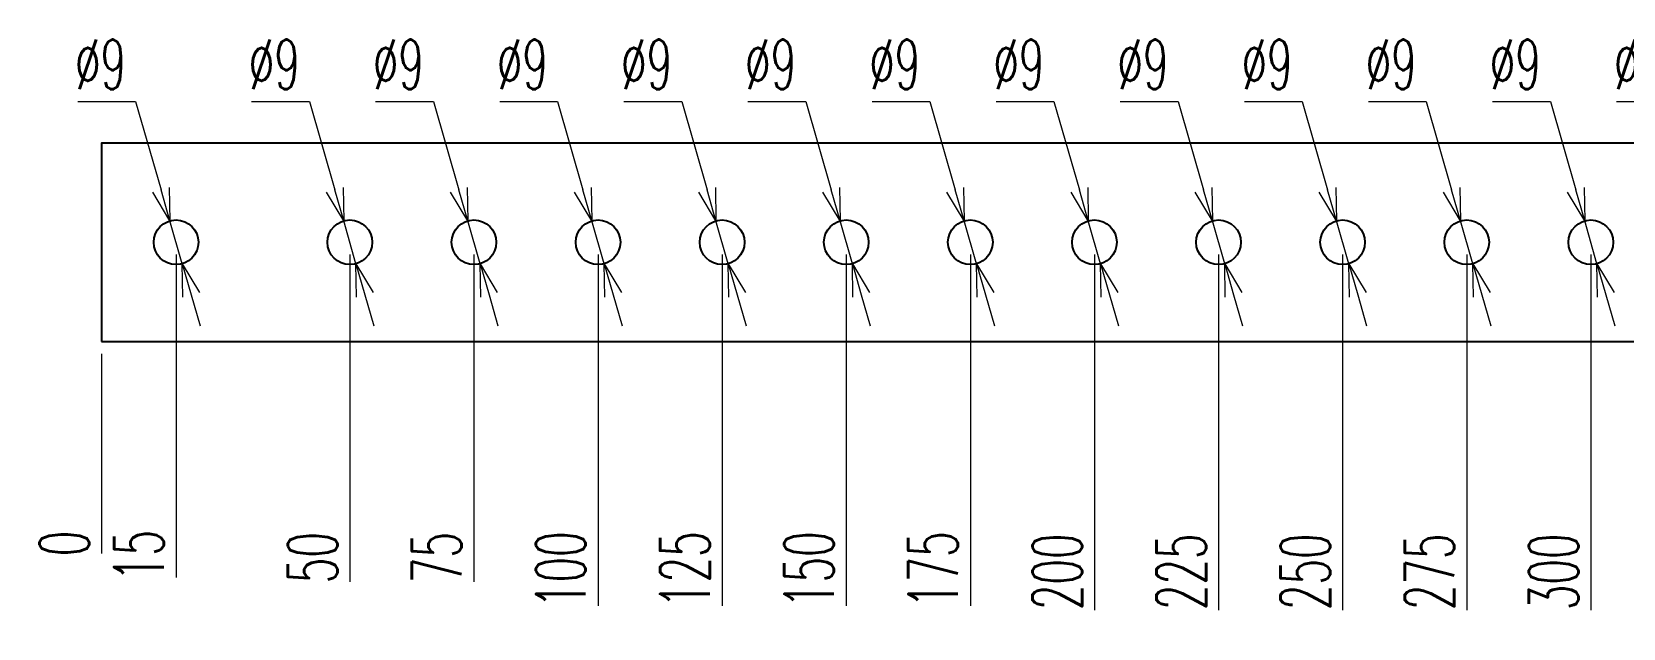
# Model space of a CAD drawing. Header units: millimetres. Extents: x 173893 to 258446, y -176540 to -123824.
# Drawn here: x 191510.1 to 191830.7, y -171186.9 to -171066.7 of the extents above; entities that cross this region are included whole.
import ezdxf

# ---------------------------------------------------------------- set-up
doc = ezdxf.new("R2010")
doc.units = ezdxf.units.MM
doc.header["$LTSCALE"] = 3
doc.layers.add('@.DM. NÉT CHÍNH', color=7, linetype='Continuous')
doc.styles.add('Ann_w01', font='romans.shx', dxfattribs={"width": 0.6, "bigfont": 'chineset.shx'})
doc.dimstyles.new('Dim 01_SC05', dxfattribs={"dimscale": 5, "dimtxt": 2, "dimasz": 1.3, "dimexe": 0.5, "dimexo": 0.5, "dimgap": 0.5, "dimtad": 1, "dimtoh": 1, "dimdec": 1, "dimzin": 12, "dimdsep": 46, "dimtxsty": 'Ann_w01', "dimblk": 'OPEN30', "dimcen": 1.5, "dimclrd": 6, "dimclre": 6, "dimclrt": 3, "dimadec": 1, "dimazin": 3, "dimtm": 1e-09, "dimtfac": 1, "dimtdec": 1, "dimtmove": 0, "dimatfit": 3, "dimldrblk": 'OPEN30', "dimfxl": 1, "dimtolj": 1, "dimlwd": 20, "dimlwe": 20, "dimarcsym": 0})

# ---------------------------------------------------------------- blocks, each defined once
blk = doc.blocks.new('*D977')
at = {"layer": '@.DM. NÉT CHÍNH', "color": 6, "linetype": 'Continuous', "lineweight": 20, "transparency": 16777216}
blk.add_line((191524.17, -171131.58), (191524.17, -171171.79), dxfattribs=at)
at = {"layer": 'Defpoints', "color": 0, "linetype": 'Continuous', "transparency": 16777216}
for p in [(191524.17, -171109.08), (191524.17, -171129.08), (191524.17, -171165.29)]:
    blk.add_point(p, dxfattribs=at)
at = {"layer": '@.DM. NÉT CHÍNH', "color": 3, "linetype": 'Continuous', "transparency": 16777216, "insert": (191516.67, -171169.79), "char_height": 10, "attachment_point": 5, "rotation": 90, "style": 'Ann_w01'}
blk.add_mtext('\\A1;0', dxfattribs=at)
blk = doc.blocks.new('_Open30')
at = {"color": 0, "linetype": 'ByBlock', "lineweight": -2}
for p, q in [((-1, 0.268), (0, 0)), ((0, 0), (-1, -0.268)), ((0, 0), (-1, 0))]:
    blk.add_line(p, q, dxfattribs=at)
blk = doc.blocks.new('*D978')
at = {"layer": '@.DM. NÉT CHÍNH', "color": 6, "linetype": 'Continuous', "lineweight": 20, "transparency": 16777216}
blk.add_line((191539.17, -171111.58), (191539.17, -171176.65), dxfattribs=at)
at = {"layer": 'Defpoints', "color": 0, "linetype": 'Continuous', "transparency": 16777216}
for p in [(191524.17, -171109.08), (191539.17, -171109.08), (191539.17, -171165.29)]:
    blk.add_point(p, dxfattribs=at)
at = {"layer": '@.DM. NÉT CHÍNH', "color": 3, "linetype": 'Continuous', "transparency": 16777216, "insert": (191531.67, -171172.22), "char_height": 10, "attachment_point": 5, "rotation": 90, "style": 'Ann_w01'}
blk.add_mtext('\\A1;15', dxfattribs=at)
blk = doc.blocks.new('*D979')
at = {"layer": '@.DM. NÉT CHÍNH', "color": 6, "linetype": 'Continuous', "lineweight": 20, "transparency": 16777216}
blk.add_line((191599.17, -171111.58), (191599.17, -171177.5), dxfattribs=at)
at = {"layer": 'Defpoints', "color": 0, "linetype": 'Continuous', "transparency": 16777216}
for p in [(191524.17, -171109.08), (191599.17, -171109.08), (191599.17, -171165.29)]:
    blk.add_point(p, dxfattribs=at)
at = {"layer": '@.DM. NÉT CHÍNH', "color": 3, "linetype": 'Continuous', "transparency": 16777216, "insert": (191591.67, -171172.65), "char_height": 10, "attachment_point": 5, "rotation": 90, "style": 'Ann_w01'}
blk.add_mtext('\\A1;75', dxfattribs=at)
blk = doc.blocks.new('*D980')
at = {"layer": '@.DM. NÉT CHÍNH', "color": 6, "linetype": 'Continuous', "lineweight": 20, "transparency": 16777216}
blk.add_line((191624.17, -171111.58), (191624.17, -171182.36), dxfattribs=at)
at = {"layer": 'Defpoints', "color": 0, "linetype": 'Continuous', "transparency": 16777216}
for p in [(191524.17, -171109.08), (191624.17, -171109.08), (191624.17, -171165.29)]:
    blk.add_point(p, dxfattribs=at)
at = {"layer": '@.DM. NÉT CHÍNH', "color": 3, "linetype": 'Continuous', "transparency": 16777216, "insert": (191616.67, -171175.07), "char_height": 10, "attachment_point": 5, "rotation": 90, "style": 'Ann_w01'}
blk.add_mtext('\\A1;100', dxfattribs=at)
blk = doc.blocks.new('*D981')
at = {"layer": '@.DM. NÉT CHÍNH', "color": 6, "linetype": 'Continuous', "lineweight": 20, "transparency": 16777216}
blk.add_line((191649.17, -171111.58), (191649.17, -171182.36), dxfattribs=at)
at = {"layer": 'Defpoints', "color": 0, "linetype": 'Continuous', "transparency": 16777216}
for p in [(191524.17, -171109.08), (191649.17, -171109.08), (191649.17, -171165.29)]:
    blk.add_point(p, dxfattribs=at)
at = {"layer": '@.DM. NÉT CHÍNH', "color": 3, "linetype": 'Continuous', "transparency": 16777216, "insert": (191641.67, -171175.07), "char_height": 10, "attachment_point": 5, "rotation": 90, "style": 'Ann_w01'}
blk.add_mtext('\\A1;125', dxfattribs=at)
blk = doc.blocks.new('*D982')
at = {"layer": '@.DM. NÉT CHÍNH', "color": 6, "linetype": 'Continuous', "lineweight": 20, "transparency": 16777216}
blk.add_line((191674.17, -171111.58), (191674.17, -171182.36), dxfattribs=at)
at = {"layer": 'Defpoints', "color": 0, "linetype": 'Continuous', "transparency": 16777216}
for p in [(191524.17, -171109.08), (191674.17, -171109.08), (191674.17, -171165.29)]:
    blk.add_point(p, dxfattribs=at)
at = {"layer": '@.DM. NÉT CHÍNH', "color": 3, "linetype": 'Continuous', "transparency": 16777216, "insert": (191666.67, -171175.07), "char_height": 10, "attachment_point": 5, "rotation": 90, "style": 'Ann_w01'}
blk.add_mtext('\\A1;150', dxfattribs=at)
blk = doc.blocks.new('*D983')
at = {"layer": '@.DM. NÉT CHÍNH', "color": 6, "linetype": 'Continuous', "lineweight": 20, "transparency": 16777216}
blk.add_line((191699.17, -171111.58), (191699.17, -171182.36), dxfattribs=at)
at = {"layer": 'Defpoints', "color": 0, "linetype": 'Continuous', "transparency": 16777216}
for p in [(191524.17, -171109.08), (191699.17, -171109.08), (191699.17, -171165.29)]:
    blk.add_point(p, dxfattribs=at)
at = {"layer": '@.DM. NÉT CHÍNH', "color": 3, "linetype": 'Continuous', "transparency": 16777216, "insert": (191691.67, -171175.07), "char_height": 10, "attachment_point": 5, "rotation": 90, "style": 'Ann_w01'}
blk.add_mtext('\\A1;175', dxfattribs=at)
blk = doc.blocks.new('*D984')
at = {"layer": '@.DM. NÉT CHÍNH', "color": 6, "linetype": 'Continuous', "lineweight": 20, "transparency": 16777216}
blk.add_line((191724.17, -171111.58), (191724.17, -171183.22), dxfattribs=at)
at = {"layer": 'Defpoints', "color": 0, "linetype": 'Continuous', "transparency": 16777216}
for p in [(191524.17, -171109.08), (191724.17, -171109.08), (191724.17, -171165.29)]:
    blk.add_point(p, dxfattribs=at)
at = {"layer": '@.DM. NÉT CHÍNH', "color": 3, "linetype": 'Continuous', "transparency": 16777216, "insert": (191716.67, -171175.5), "char_height": 10, "attachment_point": 5, "rotation": 90, "style": 'Ann_w01'}
blk.add_mtext('\\A1;200', dxfattribs=at)
blk = doc.blocks.new('*D985')
at = {"layer": '@.DM. NÉT CHÍNH', "color": 6, "linetype": 'Continuous', "lineweight": 20, "transparency": 16777216}
blk.add_line((191749.17, -171111.58), (191749.17, -171183.22), dxfattribs=at)
at = {"layer": 'Defpoints', "color": 0, "linetype": 'Continuous', "transparency": 16777216}
for p in [(191524.17, -171109.08), (191749.17, -171109.08), (191749.17, -171165.29)]:
    blk.add_point(p, dxfattribs=at)
at = {"layer": '@.DM. NÉT CHÍNH', "color": 3, "linetype": 'Continuous', "transparency": 16777216, "insert": (191741.67, -171175.5), "char_height": 10, "attachment_point": 5, "rotation": 90, "style": 'Ann_w01'}
blk.add_mtext('\\A1;225', dxfattribs=at)
blk = doc.blocks.new('*D986')
at = {"layer": '@.DM. NÉT CHÍNH', "color": 6, "linetype": 'Continuous', "lineweight": 20, "transparency": 16777216}
blk.add_line((191774.17, -171111.58), (191774.17, -171183.22), dxfattribs=at)
at = {"layer": 'Defpoints', "color": 0, "linetype": 'Continuous', "transparency": 16777216}
for p in [(191524.17, -171109.08), (191774.17, -171109.08), (191774.17, -171165.29)]:
    blk.add_point(p, dxfattribs=at)
at = {"layer": '@.DM. NÉT CHÍNH', "color": 3, "linetype": 'Continuous', "transparency": 16777216, "insert": (191766.67, -171175.5), "char_height": 10, "attachment_point": 5, "rotation": 90, "style": 'Ann_w01'}
blk.add_mtext('\\A1;250', dxfattribs=at)
blk = doc.blocks.new('*D987')
at = {"layer": '@.DM. NÉT CHÍNH', "color": 6, "linetype": 'Continuous', "lineweight": 20, "transparency": 16777216}
blk.add_line((191799.17, -171111.58), (191799.17, -171183.22), dxfattribs=at)
at = {"layer": 'Defpoints', "color": 0, "linetype": 'Continuous', "transparency": 16777216}
for p in [(191524.17, -171109.08), (191799.17, -171109.08), (191799.17, -171165.29)]:
    blk.add_point(p, dxfattribs=at)
at = {"layer": '@.DM. NÉT CHÍNH', "color": 3, "linetype": 'Continuous', "transparency": 16777216, "insert": (191791.67, -171175.5), "char_height": 10, "attachment_point": 5, "rotation": 90, "style": 'Ann_w01'}
blk.add_mtext('\\A1;275', dxfattribs=at)
blk = doc.blocks.new('*D988')
at = {"layer": '@.DM. NÉT CHÍNH', "color": 6, "linetype": 'Continuous', "lineweight": 20, "transparency": 16777216}
blk.add_line((191824.17, -171111.58), (191824.17, -171183.22), dxfattribs=at)
at = {"layer": 'Defpoints', "color": 0, "linetype": 'Continuous', "transparency": 16777216}
for p in [(191524.17, -171109.08), (191824.17, -171109.08), (191824.17, -171165.29)]:
    blk.add_point(p, dxfattribs=at)
at = {"layer": '@.DM. NÉT CHÍNH', "color": 3, "linetype": 'Continuous', "transparency": 16777216, "insert": (191816.67, -171175.5), "char_height": 10, "attachment_point": 5, "rotation": 90, "style": 'Ann_w01'}
blk.add_mtext('\\A1;300', dxfattribs=at)
blk = doc.blocks.new('*D989')
at = {"layer": '@.DM. NÉT CHÍNH', "color": 6, "linetype": 'Continuous', "lineweight": 20, "transparency": 16777216}
blk.add_line((191849.17, -171111.58), (191849.17, -171183.22), dxfattribs=at)
at = {"layer": 'Defpoints', "color": 0, "linetype": 'Continuous', "transparency": 16777216}
for p in [(191524.17, -171109.08), (191849.17, -171109.08), (191849.17, -171165.29)]:
    blk.add_point(p, dxfattribs=at)
at = {"layer": '@.DM. NÉT CHÍNH', "color": 3, "linetype": 'Continuous', "transparency": 16777216, "insert": (191841.67, -171175.5), "char_height": 10, "attachment_point": 5, "rotation": 90, "style": 'Ann_w01'}
blk.add_mtext('\\A1;325', dxfattribs=at)
blk = doc.blocks.new('*D990')
at = {"layer": '@.DM. NÉT CHÍNH', "color": 6, "linetype": 'Continuous', "lineweight": 20, "transparency": 16777216}
blk.add_line((191879.17, -171111.58), (191879.17, -171183.22), dxfattribs=at)
at = {"layer": 'Defpoints', "color": 0, "linetype": 'Continuous', "transparency": 16777216}
for p in [(191524.17, -171109.08), (191879.17, -171109.08), (191879.17, -171165.29)]:
    blk.add_point(p, dxfattribs=at)
at = {"layer": '@.DM. NÉT CHÍNH', "color": 3, "linetype": 'Continuous', "transparency": 16777216, "insert": (191871.67, -171175.5), "char_height": 10, "attachment_point": 5, "rotation": 90, "style": 'Ann_w01'}
blk.add_mtext('\\A1;355', dxfattribs=at)
blk = doc.blocks.new('*D991')
at = {"layer": '@.DM. NÉT CHÍNH', "color": 6, "linetype": 'Continuous', "lineweight": 20, "transparency": 16777216}
blk.add_line((191909.17, -171111.58), (191909.17, -171183.22), dxfattribs=at)
at = {"layer": 'Defpoints', "color": 0, "linetype": 'Continuous', "transparency": 16777216}
for p in [(191524.17, -171109.08), (191909.17, -171109.08), (191909.17, -171165.29)]:
    blk.add_point(p, dxfattribs=at)
at = {"layer": '@.DM. NÉT CHÍNH', "color": 3, "linetype": 'Continuous', "transparency": 16777216, "insert": (191901.67, -171175.5), "char_height": 10, "attachment_point": 5, "rotation": 90, "style": 'Ann_w01'}
blk.add_mtext('\\A1;385', dxfattribs=at)
blk = doc.blocks.new('*D992')
at = {"layer": '@.DM. NÉT CHÍNH', "color": 6, "linetype": 'Continuous', "lineweight": 20, "transparency": 16777216}
blk.add_line((191934.17, -171111.58), (191934.17, -171183.22), dxfattribs=at)
at = {"layer": 'Defpoints', "color": 0, "linetype": 'Continuous', "transparency": 16777216}
for p in [(191524.17, -171109.08), (191934.17, -171109.08), (191934.17, -171165.29)]:
    blk.add_point(p, dxfattribs=at)
at = {"layer": '@.DM. NÉT CHÍNH', "color": 3, "linetype": 'Continuous', "transparency": 16777216, "insert": (191926.67, -171175.5), "char_height": 10, "attachment_point": 5, "rotation": 90, "style": 'Ann_w01'}
blk.add_mtext('\\A1;410', dxfattribs=at)
blk = doc.blocks.new('*D993')
at = {"layer": '@.DM. NÉT CHÍNH', "color": 6, "linetype": 'Continuous', "lineweight": 20, "transparency": 16777216}
blk.add_line((191959.17, -171111.58), (191959.17, -171183.22), dxfattribs=at)
at = {"layer": 'Defpoints', "color": 0, "linetype": 'Continuous', "transparency": 16777216}
for p in [(191524.17, -171109.08), (191959.17, -171109.08), (191959.17, -171165.29)]:
    blk.add_point(p, dxfattribs=at)
at = {"layer": '@.DM. NÉT CHÍNH', "color": 3, "linetype": 'Continuous', "transparency": 16777216, "insert": (191951.67, -171175.5), "char_height": 10, "attachment_point": 5, "rotation": 90, "style": 'Ann_w01'}
blk.add_mtext('\\A1;435', dxfattribs=at)
blk = doc.blocks.new('*D994')
at = {"layer": '@.DM. NÉT CHÍNH', "color": 6, "linetype": 'Continuous', "lineweight": 20, "transparency": 16777216}
blk.add_line((191984.17, -171111.58), (191984.17, -171183.22), dxfattribs=at)
at = {"layer": 'Defpoints', "color": 0, "linetype": 'Continuous', "transparency": 16777216}
for p in [(191524.17, -171109.08), (191984.17, -171109.08), (191984.17, -171165.29)]:
    blk.add_point(p, dxfattribs=at)
at = {"layer": '@.DM. NÉT CHÍNH', "color": 3, "linetype": 'Continuous', "transparency": 16777216, "insert": (191976.67, -171175.5), "char_height": 10, "attachment_point": 5, "rotation": 90, "style": 'Ann_w01'}
blk.add_mtext('\\A1;460', dxfattribs=at)
blk = doc.blocks.new('*D995')
at = {"layer": '@.DM. NÉT CHÍNH', "color": 6, "linetype": 'Continuous', "lineweight": 20, "transparency": 16777216}
blk.add_line((192009.17, -171111.58), (192009.17, -171183.22), dxfattribs=at)
at = {"layer": 'Defpoints', "color": 0, "linetype": 'Continuous', "transparency": 16777216}
for p in [(191524.17, -171109.08), (192009.17, -171109.08), (192009.17, -171165.29)]:
    blk.add_point(p, dxfattribs=at)
at = {"layer": '@.DM. NÉT CHÍNH', "color": 3, "linetype": 'Continuous', "transparency": 16777216, "insert": (192001.67, -171175.5), "char_height": 10, "attachment_point": 5, "rotation": 90, "style": 'Ann_w01'}
blk.add_mtext('\\A1;485', dxfattribs=at)
blk = doc.blocks.new('*D996')
at = {"layer": '@.DM. NÉT CHÍNH', "color": 6, "linetype": 'Continuous', "lineweight": 20, "transparency": 16777216}
blk.add_line((192034.17, -171111.58), (192034.17, -171183.22), dxfattribs=at)
at = {"layer": 'Defpoints', "color": 0, "linetype": 'Continuous', "transparency": 16777216}
for p in [(191524.17, -171109.08), (192034.17, -171109.08), (192034.17, -171165.29)]:
    blk.add_point(p, dxfattribs=at)
at = {"layer": '@.DM. NÉT CHÍNH', "color": 3, "linetype": 'Continuous', "transparency": 16777216, "insert": (192026.67, -171175.5), "char_height": 10, "attachment_point": 5, "rotation": 90, "style": 'Ann_w01'}
blk.add_mtext('\\A1;510', dxfattribs=at)
blk = doc.blocks.new('*D997')
at = {"layer": '@.DM. NÉT CHÍNH', "color": 6, "linetype": 'Continuous', "lineweight": 20, "transparency": 16777216}
blk.add_line((192059.17, -171111.58), (192059.17, -171183.22), dxfattribs=at)
at = {"layer": 'Defpoints', "color": 0, "linetype": 'Continuous', "transparency": 16777216}
for p in [(191524.17, -171109.08), (192059.17, -171109.08), (192059.17, -171165.29)]:
    blk.add_point(p, dxfattribs=at)
at = {"layer": '@.DM. NÉT CHÍNH', "color": 3, "linetype": 'Continuous', "transparency": 16777216, "insert": (192051.67, -171175.5), "char_height": 10, "attachment_point": 5, "rotation": 90, "style": 'Ann_w01'}
blk.add_mtext('\\A1;535', dxfattribs=at)
blk = doc.blocks.new('*D998')
at = {"layer": '@.DM. NÉT CHÍNH', "color": 6, "linetype": 'Continuous', "lineweight": 20, "transparency": 16777216}
blk.add_line((192084.17, -171111.58), (192084.17, -171183.22), dxfattribs=at)
at = {"layer": 'Defpoints', "color": 0, "linetype": 'Continuous', "transparency": 16777216}
for p in [(191524.17, -171109.08), (192084.17, -171109.08), (192084.17, -171165.29)]:
    blk.add_point(p, dxfattribs=at)
at = {"layer": '@.DM. NÉT CHÍNH', "color": 3, "linetype": 'Continuous', "transparency": 16777216, "insert": (192076.67, -171175.5), "char_height": 10, "attachment_point": 5, "rotation": 90, "style": 'Ann_w01'}
blk.add_mtext('\\A1;560', dxfattribs=at)
blk = doc.blocks.new('*D999')
at = {"layer": '@.DM. NÉT CHÍNH', "color": 6, "linetype": 'Continuous', "lineweight": 20, "transparency": 16777216}
blk.add_line((192109.17, -171111.58), (192109.17, -171183.22), dxfattribs=at)
at = {"layer": 'Defpoints', "color": 0, "linetype": 'Continuous', "transparency": 16777216}
for p in [(191524.17, -171109.08), (192109.17, -171109.08), (192109.17, -171165.29)]:
    blk.add_point(p, dxfattribs=at)
at = {"layer": '@.DM. NÉT CHÍNH', "color": 3, "linetype": 'Continuous', "transparency": 16777216, "insert": (192101.67, -171175.5), "char_height": 10, "attachment_point": 5, "rotation": 90, "style": 'Ann_w01'}
blk.add_mtext('\\A1;585', dxfattribs=at)
blk = doc.blocks.new('*D1000')
at = {"layer": '@.DM. NÉT CHÍNH', "color": 6, "linetype": 'Continuous', "lineweight": 20, "transparency": 16777216}
blk.add_line((192134.17, -171111.58), (192134.17, -171182.93), dxfattribs=at)
at = {"layer": 'Defpoints', "color": 0, "linetype": 'Continuous', "transparency": 16777216}
for p in [(191524.17, -171109.08), (192134.17, -171109.08), (192134.17, -171165.29)]:
    blk.add_point(p, dxfattribs=at)
at = {"layer": '@.DM. NÉT CHÍNH', "color": 3, "linetype": 'Continuous', "transparency": 16777216, "insert": (192126.67, -171175.36), "char_height": 10, "attachment_point": 5, "rotation": 90, "style": 'Ann_w01'}
blk.add_mtext('\\A1;610', dxfattribs=at)
blk = doc.blocks.new('*D1001')
at = {"layer": '@.DM. NÉT CHÍNH', "color": 6, "linetype": 'Continuous', "lineweight": 20, "transparency": 16777216}
blk.add_line((192159.17, -171111.58), (192159.17, -171182.93), dxfattribs=at)
at = {"layer": 'Defpoints', "color": 0, "linetype": 'Continuous', "transparency": 16777216}
for p in [(191524.17, -171109.08), (192159.17, -171109.08), (192159.17, -171165.29)]:
    blk.add_point(p, dxfattribs=at)
at = {"layer": '@.DM. NÉT CHÍNH', "color": 3, "linetype": 'Continuous', "transparency": 16777216, "insert": (192151.67, -171175.36), "char_height": 10, "attachment_point": 5, "rotation": 90, "style": 'Ann_w01'}
blk.add_mtext('\\A1;635', dxfattribs=at)
blk = doc.blocks.new('*D1002')
at = {"layer": '@.DM. NÉT CHÍNH', "color": 6, "linetype": 'Continuous', "lineweight": 20, "transparency": 16777216}
blk.add_line((192219.17, -171111.58), (192219.17, -171182.93), dxfattribs=at)
at = {"layer": 'Defpoints', "color": 0, "linetype": 'Continuous', "transparency": 16777216}
for p in [(191524.17, -171109.08), (192219.17, -171109.08), (192219.17, -171165.29)]:
    blk.add_point(p, dxfattribs=at)
at = {"layer": '@.DM. NÉT CHÍNH', "color": 3, "linetype": 'Continuous', "transparency": 16777216, "insert": (192211.67, -171175.36), "char_height": 10, "attachment_point": 5, "rotation": 90, "style": 'Ann_w01'}
blk.add_mtext('\\A1;695', dxfattribs=at)
blk = doc.blocks.new('*D1003')
at = {"layer": '@.DM. NÉT CHÍNH', "color": 6, "linetype": 'Continuous', "lineweight": 20, "transparency": 16777216}
blk.add_line((192234.17, -171131.58), (192234.17, -171183.07), dxfattribs=at)
at = {"layer": 'Defpoints', "color": 0, "linetype": 'Continuous', "transparency": 16777216}
for p in [(191524.17, -171109.08), (192234.17, -171129.08), (192234.17, -171165.15)]:
    blk.add_point(p, dxfattribs=at)
at = {"layer": '@.DM. NÉT CHÍNH', "color": 3, "linetype": 'Continuous', "transparency": 16777216, "insert": (192226.67, -171175.36), "char_height": 10, "attachment_point": 5, "rotation": 90, "style": 'Ann_w01'}
blk.add_mtext('\\A1;710', dxfattribs=at)
blk = doc.blocks.new('*D1004')
at = {"layer": '@.DM. NÉT CHÍNH', "color": 6, "linetype": 'Continuous', "lineweight": 20, "transparency": 16777216}
for p, q in [((191604.37, -171080.73), (191616.02, -171080.73)), ((191616.02, -171080.73), (191621.13, -171098.51)), ((191625.41, -171113.41), (191622.93, -171104.76)), ((191627.21, -171119.65), (191629.01, -171125.9))]:
    blk.add_line(p, q, dxfattribs=at)
at = {"layer": 'Defpoints', "color": 0, "linetype": 'Continuous', "transparency": 16777216}
for p in [(191622.93, -171104.76), (191625.41, -171113.41)]:
    blk.add_point(p, dxfattribs=at)
at = {"layer": '@.DM. NÉT CHÍNH', "color": 6, "linetype": 'Continuous', "lineweight": 20, "transparency": 16777216, "xscale": 6.5, "yscale": 6.5, "zscale": 6.5}
for p, rotation in [((191622.93, -171104.76), 286.0446950901591), ((191625.41, -171113.41), 106.0446950901591)]:
    blk.add_blockref('_Open30', p, dxfattribs=dict(at, rotation=rotation))
at = {"layer": '@.DM. NÉT CHÍNH', "color": 3, "linetype": 'Continuous', "transparency": 16777216, "insert": (191608.95, -171073.23), "char_height": 10, "attachment_point": 5, "style": 'Ann_w01'}
blk.add_mtext('\\A1;∅9', dxfattribs=at)
blk = doc.blocks.new('*D1005')
at = {"layer": '@.DM. NÉT CHÍNH', "color": 6, "linetype": 'Continuous', "lineweight": 20, "transparency": 16777216}
for p, q in [((191579.37, -171080.73), (191591.02, -171080.73)), ((191591.02, -171080.73), (191596.13, -171098.51)), ((191600.41, -171113.41), (191597.93, -171104.76)), ((191602.21, -171119.65), (191604.01, -171125.9))]:
    blk.add_line(p, q, dxfattribs=at)
at = {"layer": 'Defpoints', "color": 0, "linetype": 'Continuous', "transparency": 16777216}
for p in [(191597.93, -171104.76), (191600.41, -171113.41)]:
    blk.add_point(p, dxfattribs=at)
at = {"layer": '@.DM. NÉT CHÍNH', "color": 6, "linetype": 'Continuous', "lineweight": 20, "transparency": 16777216, "xscale": 6.5, "yscale": 6.5, "zscale": 6.5}
for p, rotation in [((191597.93, -171104.76), 286.04469509072), ((191600.41, -171113.41), 106.04469509072)]:
    blk.add_blockref('_Open30', p, dxfattribs=dict(at, rotation=rotation))
at = {"layer": '@.DM. NÉT CHÍNH', "color": 3, "linetype": 'Continuous', "transparency": 16777216, "insert": (191583.95, -171073.23), "char_height": 10, "attachment_point": 5, "style": 'Ann_w01'}
blk.add_mtext('\\A1;∅9', dxfattribs=at)
blk = doc.blocks.new('*D1009')
at = {"layer": '@.DM. NÉT CHÍNH', "color": 6, "linetype": 'Continuous', "lineweight": 20, "transparency": 16777216}
for p, q in [((191654.37, -171080.73), (191666.02, -171080.73)), ((191666.02, -171080.73), (191671.13, -171098.51)), ((191675.41, -171113.41), (191672.93, -171104.76)), ((191677.21, -171119.65), (191679.01, -171125.9))]:
    blk.add_line(p, q, dxfattribs=at)
at = {"layer": 'Defpoints', "color": 0, "linetype": 'Continuous', "transparency": 16777216}
for p in [(191672.93, -171104.76), (191675.41, -171113.41)]:
    blk.add_point(p, dxfattribs=at)
at = {"layer": '@.DM. NÉT CHÍNH', "color": 6, "linetype": 'Continuous', "lineweight": 20, "transparency": 16777216, "xscale": 6.5, "yscale": 6.5, "zscale": 6.5}
for p, rotation in [((191672.93, -171104.76), 286.0446950896761), ((191675.41, -171113.41), 106.0446950896761)]:
    blk.add_blockref('_Open30', p, dxfattribs=dict(at, rotation=rotation))
at = {"layer": '@.DM. NÉT CHÍNH', "color": 3, "linetype": 'Continuous', "transparency": 16777216, "insert": (191658.95, -171073.23), "char_height": 10, "attachment_point": 5, "style": 'Ann_w01'}
blk.add_mtext('\\A1;∅9', dxfattribs=at)
blk = doc.blocks.new('*D1020')
at = {"layer": '@.DM. NÉT CHÍNH', "color": 6, "linetype": 'Continuous', "lineweight": 20, "transparency": 16777216}
for p, q in [((191829.37, -171080.73), (191841.02, -171080.73)), ((191841.02, -171080.73), (191846.13, -171098.51)), ((191850.41, -171113.41), (191847.93, -171104.76)), ((191852.21, -171119.65), (191854.01, -171125.9))]:
    blk.add_line(p, q, dxfattribs=at)
at = {"layer": 'Defpoints', "color": 0, "linetype": 'Continuous', "transparency": 16777216}
for p in [(191847.93, -171104.76), (191850.41, -171113.41)]:
    blk.add_point(p, dxfattribs=at)
at = {"layer": '@.DM. NÉT CHÍNH', "color": 6, "linetype": 'Continuous', "lineweight": 20, "transparency": 16777216, "xscale": 6.5, "yscale": 6.5, "zscale": 6.5}
for p, rotation in [((191847.93, -171104.76), 286.0446950906688), ((191850.41, -171113.41), 106.0446950906689)]:
    blk.add_blockref('_Open30', p, dxfattribs=dict(at, rotation=rotation))
at = {"layer": '@.DM. NÉT CHÍNH', "color": 3, "linetype": 'Continuous', "transparency": 16777216, "insert": (191833.95, -171073.23), "char_height": 10, "attachment_point": 5, "style": 'Ann_w01'}
blk.add_mtext('\\A1;∅9', dxfattribs=at)
blk = doc.blocks.new('*D1021')
at = {"layer": '@.DM. NÉT CHÍNH', "color": 6, "linetype": 'Continuous', "lineweight": 20, "transparency": 16777216}
for p, q in [((191804.37, -171080.73), (191816.02, -171080.73)), ((191816.02, -171080.73), (191821.13, -171098.51)), ((191825.41, -171113.41), (191822.93, -171104.76)), ((191827.21, -171119.65), (191829.01, -171125.9))]:
    blk.add_line(p, q, dxfattribs=at)
at = {"layer": 'Defpoints', "color": 0, "linetype": 'Continuous', "transparency": 16777216}
for p in [(191822.93, -171104.76), (191825.41, -171113.41)]:
    blk.add_point(p, dxfattribs=at)
at = {"layer": '@.DM. NÉT CHÍNH', "color": 6, "linetype": 'Continuous', "lineweight": 20, "transparency": 16777216, "xscale": 6.5, "yscale": 6.5, "zscale": 6.5}
for p, rotation in [((191822.93, -171104.76), 286.0446950900078), ((191825.41, -171113.41), 106.0446950900078)]:
    blk.add_blockref('_Open30', p, dxfattribs=dict(at, rotation=rotation))
at = {"layer": '@.DM. NÉT CHÍNH', "color": 3, "linetype": 'Continuous', "transparency": 16777216, "insert": (191808.95, -171073.23), "char_height": 10, "attachment_point": 5, "style": 'Ann_w01'}
blk.add_mtext('\\A1;∅9', dxfattribs=at)
blk = doc.blocks.new('*D1022')
at = {"layer": '@.DM. NÉT CHÍNH', "color": 6, "linetype": 'Continuous', "lineweight": 20, "transparency": 16777216}
for p, q in [((191779.37, -171080.73), (191791.02, -171080.73)), ((191791.02, -171080.73), (191796.13, -171098.51)), ((191800.41, -171113.41), (191797.93, -171104.76)), ((191802.21, -171119.65), (191804.01, -171125.9))]:
    blk.add_line(p, q, dxfattribs=at)
at = {"layer": 'Defpoints', "color": 0, "linetype": 'Continuous', "transparency": 16777216}
for p in [(191797.93, -171104.76), (191800.41, -171113.41)]:
    blk.add_point(p, dxfattribs=at)
at = {"layer": '@.DM. NÉT CHÍNH', "color": 6, "linetype": 'Continuous', "lineweight": 20, "transparency": 16777216, "xscale": 6.5, "yscale": 6.5, "zscale": 6.5}
for p, rotation in [((191797.93, -171104.76), 286.0446950907468), ((191800.41, -171113.41), 106.0446950907468)]:
    blk.add_blockref('_Open30', p, dxfattribs=dict(at, rotation=rotation))
at = {"layer": '@.DM. NÉT CHÍNH', "color": 3, "linetype": 'Continuous', "transparency": 16777216, "insert": (191783.95, -171073.23), "char_height": 10, "attachment_point": 5, "style": 'Ann_w01'}
blk.add_mtext('\\A1;∅9', dxfattribs=at)
blk = doc.blocks.new('*D1023')
at = {"layer": '@.DM. NÉT CHÍNH', "color": 6, "linetype": 'Continuous', "lineweight": 20, "transparency": 16777216}
for p, q in [((191754.37, -171080.73), (191766.02, -171080.73)), ((191766.02, -171080.73), (191771.13, -171098.51)), ((191775.41, -171113.41), (191772.93, -171104.76)), ((191777.21, -171119.65), (191779.01, -171125.9))]:
    blk.add_line(p, q, dxfattribs=at)
at = {"layer": 'Defpoints', "color": 0, "linetype": 'Continuous', "transparency": 16777216}
for p in [(191772.93, -171104.76), (191775.41, -171113.41)]:
    blk.add_point(p, dxfattribs=at)
at = {"layer": '@.DM. NÉT CHÍNH', "color": 6, "linetype": 'Continuous', "lineweight": 20, "transparency": 16777216, "xscale": 6.5, "yscale": 6.5, "zscale": 6.5}
for p, rotation in [((191772.93, -171104.76), 286.0446950913322), ((191775.41, -171113.41), 106.0446950913322)]:
    blk.add_blockref('_Open30', p, dxfattribs=dict(at, rotation=rotation))
at = {"layer": '@.DM. NÉT CHÍNH', "color": 3, "linetype": 'Continuous', "transparency": 16777216, "insert": (191758.95, -171073.23), "char_height": 10, "attachment_point": 5, "style": 'Ann_w01'}
blk.add_mtext('\\A1;∅9', dxfattribs=at)
blk = doc.blocks.new('*D1024')
at = {"layer": '@.DM. NÉT CHÍNH', "color": 6, "linetype": 'Continuous', "lineweight": 20, "transparency": 16777216}
for p, q in [((191729.37, -171080.73), (191741.02, -171080.73)), ((191741.02, -171080.73), (191746.13, -171098.51)), ((191750.41, -171113.41), (191747.93, -171104.76)), ((191752.21, -171119.65), (191754.01, -171125.9))]:
    blk.add_line(p, q, dxfattribs=at)
at = {"layer": 'Defpoints', "color": 0, "linetype": 'Continuous', "transparency": 16777216}
for p in [(191747.93, -171104.76), (191750.41, -171113.41)]:
    blk.add_point(p, dxfattribs=at)
at = {"layer": '@.DM. NÉT CHÍNH', "color": 6, "linetype": 'Continuous', "lineweight": 20, "transparency": 16777216, "xscale": 6.5, "yscale": 6.5, "zscale": 6.5}
for p, rotation in [((191747.93, -171104.76), 286.0446950907957), ((191750.41, -171113.41), 106.0446950907957)]:
    blk.add_blockref('_Open30', p, dxfattribs=dict(at, rotation=rotation))
at = {"layer": '@.DM. NÉT CHÍNH', "color": 3, "linetype": 'Continuous', "transparency": 16777216, "insert": (191733.95, -171073.23), "char_height": 10, "attachment_point": 5, "style": 'Ann_w01'}
blk.add_mtext('\\A1;∅9', dxfattribs=at)
blk = doc.blocks.new('*D1025')
at = {"layer": '@.DM. NÉT CHÍNH', "color": 6, "linetype": 'Continuous', "lineweight": 20, "transparency": 16777216}
for p, q in [((191704.37, -171080.73), (191716.02, -171080.73)), ((191716.02, -171080.73), (191721.13, -171098.51)), ((191725.41, -171113.41), (191722.93, -171104.76)), ((191727.21, -171119.65), (191729.01, -171125.9))]:
    blk.add_line(p, q, dxfattribs=at)
at = {"layer": 'Defpoints', "color": 0, "linetype": 'Continuous', "transparency": 16777216}
for p in [(191722.93, -171104.76), (191725.41, -171113.41)]:
    blk.add_point(p, dxfattribs=at)
at = {"layer": '@.DM. NÉT CHÍNH', "color": 6, "linetype": 'Continuous', "lineweight": 20, "transparency": 16777216, "xscale": 6.5, "yscale": 6.5, "zscale": 6.5}
for p, rotation in [((191722.93, -171104.76), 286.044695090464), ((191725.41, -171113.41), 106.044695090464)]:
    blk.add_blockref('_Open30', p, dxfattribs=dict(at, rotation=rotation))
at = {"layer": '@.DM. NÉT CHÍNH', "color": 3, "linetype": 'Continuous', "transparency": 16777216, "insert": (191708.95, -171073.23), "char_height": 10, "attachment_point": 5, "style": 'Ann_w01'}
blk.add_mtext('\\A1;∅9', dxfattribs=at)
blk = doc.blocks.new('*D1026')
at = {"layer": '@.DM. NÉT CHÍNH', "color": 6, "linetype": 'Continuous', "lineweight": 20, "transparency": 16777216}
for p, q in [((191679.37, -171080.73), (191691.02, -171080.73)), ((191691.02, -171080.73), (191696.13, -171098.51)), ((191700.41, -171113.41), (191697.93, -171104.76)), ((191702.21, -171119.65), (191704.01, -171125.9))]:
    blk.add_line(p, q, dxfattribs=at)
at = {"layer": 'Defpoints', "color": 0, "linetype": 'Continuous', "transparency": 16777216}
for p in [(191697.93, -171104.76), (191700.41, -171113.41)]:
    blk.add_point(p, dxfattribs=at)
at = {"layer": '@.DM. NÉT CHÍNH', "color": 6, "linetype": 'Continuous', "lineweight": 20, "transparency": 16777216, "xscale": 6.5, "yscale": 6.5, "zscale": 6.5}
for p, rotation in [((191697.93, -171104.76), 286.0446950902103), ((191700.41, -171113.41), 106.0446950902103)]:
    blk.add_blockref('_Open30', p, dxfattribs=dict(at, rotation=rotation))
at = {"layer": '@.DM. NÉT CHÍNH', "color": 3, "linetype": 'Continuous', "transparency": 16777216, "insert": (191683.95, -171073.23), "char_height": 10, "attachment_point": 5, "style": 'Ann_w01'}
blk.add_mtext('\\A1;∅9', dxfattribs=at)
blk = doc.blocks.new('*D1027')
at = {"layer": '@.DM. NÉT CHÍNH', "color": 6, "linetype": 'Continuous', "lineweight": 20, "transparency": 16777216}
for p, q in [((191629.37, -171080.73), (191641.02, -171080.73)), ((191641.02, -171080.73), (191646.13, -171098.51)), ((191650.41, -171113.41), (191647.93, -171104.76)), ((191652.21, -171119.65), (191654.01, -171125.9))]:
    blk.add_line(p, q, dxfattribs=at)
at = {"layer": 'Defpoints', "color": 0, "linetype": 'Continuous', "transparency": 16777216}
for p in [(191647.93, -171104.76), (191650.41, -171113.41)]:
    blk.add_point(p, dxfattribs=at)
at = {"layer": '@.DM. NÉT CHÍNH', "color": 6, "linetype": 'Continuous', "lineweight": 20, "transparency": 16777216, "xscale": 6.5, "yscale": 6.5, "zscale": 6.5}
for p, rotation in [((191647.93, -171104.76), 286.0446950897029), ((191650.41, -171113.41), 106.0446950897029)]:
    blk.add_blockref('_Open30', p, dxfattribs=dict(at, rotation=rotation))
at = {"layer": '@.DM. NÉT CHÍNH', "color": 3, "linetype": 'Continuous', "transparency": 16777216, "insert": (191633.95, -171073.23), "char_height": 10, "attachment_point": 5, "style": 'Ann_w01'}
blk.add_mtext('\\A1;∅9', dxfattribs=at)
blk = doc.blocks.new('*D1028')
at = {"layer": '@.DM. NÉT CHÍNH', "color": 6, "linetype": 'Continuous', "lineweight": 20, "transparency": 16777216}
for p, q in [((191519.37, -171080.73), (191531.02, -171080.73)), ((191531.02, -171080.73), (191536.13, -171098.51)), ((191540.41, -171113.41), (191537.93, -171104.76)), ((191542.21, -171119.65), (191544.01, -171125.9))]:
    blk.add_line(p, q, dxfattribs=at)
at = {"layer": 'Defpoints', "color": 0, "linetype": 'Continuous', "transparency": 16777216}
for p in [(191537.93, -171104.76), (191540.41, -171113.41)]:
    blk.add_point(p, dxfattribs=at)
at = {"layer": '@.DM. NÉT CHÍNH', "color": 6, "linetype": 'Continuous', "lineweight": 20, "transparency": 16777216, "xscale": 6.5, "yscale": 6.5, "zscale": 6.5}
for p, rotation in [((191537.93, -171104.76), 286.0446950898298), ((191540.41, -171113.41), 106.0446950898297)]:
    blk.add_blockref('_Open30', p, dxfattribs=dict(at, rotation=rotation))
at = {"layer": '@.DM. NÉT CHÍNH', "color": 3, "linetype": 'Continuous', "transparency": 16777216, "insert": (191523.95, -171073.23), "char_height": 10, "attachment_point": 5, "style": 'Ann_w01'}
blk.add_mtext('\\A1;∅9', dxfattribs=at)
blk = doc.blocks.new('*D4156')
at = {"layer": '@.DM. NÉT CHÍNH', "color": 6, "linetype": 'Continuous', "lineweight": 20, "transparency": 16777216}
blk.add_line((191574.17, -171111.58), (191574.17, -171177.5), dxfattribs=at)
at = {"layer": 'Defpoints', "color": 0, "linetype": 'Continuous', "transparency": 16777216}
for p in [(191524.17, -171109.08), (191574.17, -171109.08), (191574.17, -171165.29)]:
    blk.add_point(p, dxfattribs=at)
at = {"layer": '@.DM. NÉT CHÍNH', "color": 3, "linetype": 'Continuous', "transparency": 16777216, "insert": (191566.67, -171172.65), "char_height": 10, "attachment_point": 5, "rotation": 90, "style": 'Ann_w01'}
blk.add_mtext('\\A1;50', dxfattribs=at)
blk = doc.blocks.new('*D4157')
at = {"layer": '@.DM. NÉT CHÍNH', "color": 6, "linetype": 'Continuous', "lineweight": 20, "transparency": 16777216}
for p, q in [((191554.37, -171080.73), (191566.02, -171080.73)), ((191566.02, -171080.73), (191571.13, -171098.51)), ((191575.41, -171113.41), (191572.93, -171104.76)), ((191577.21, -171119.65), (191579.01, -171125.9))]:
    blk.add_line(p, q, dxfattribs=at)
at = {"layer": 'Defpoints', "color": 0, "linetype": 'Continuous', "transparency": 16777216}
for p in [(191572.93, -171104.76), (191575.41, -171113.41)]:
    blk.add_point(p, dxfattribs=at)
at = {"layer": '@.DM. NÉT CHÍNH', "color": 6, "linetype": 'Continuous', "lineweight": 20, "transparency": 16777216, "xscale": 6.5, "yscale": 6.5, "zscale": 6.5}
for p, rotation in [((191572.93, -171104.76), 286.0446950907713), ((191575.41, -171113.41), 106.0446950907713)]:
    blk.add_blockref('_Open30', p, dxfattribs=dict(at, rotation=rotation))
at = {"layer": '@.DM. NÉT CHÍNH', "color": 3, "linetype": 'Continuous', "transparency": 16777216, "insert": (191558.95, -171073.23), "char_height": 10, "attachment_point": 5, "style": 'Ann_w01'}
blk.add_mtext('\\A1;∅9', dxfattribs=at)
blk = doc.blocks.new('*D4158')
at = {"layer": '@.DM. NÉT CHÍNH', "color": 6, "linetype": 'Continuous', "lineweight": 20, "transparency": 16777216}
blk.add_line((192184.17, -171111.58), (192184.17, -171182.93), dxfattribs=at)
at = {"layer": 'Defpoints', "color": 0, "linetype": 'Continuous', "transparency": 16777216}
for p in [(191524.17, -171109.08), (192184.17, -171109.08), (192184.17, -171165.29)]:
    blk.add_point(p, dxfattribs=at)
at = {"layer": '@.DM. NÉT CHÍNH', "color": 3, "linetype": 'Continuous', "transparency": 16777216, "insert": (192176.67, -171175.36), "char_height": 10, "attachment_point": 5, "rotation": 90, "style": 'Ann_w01'}
blk.add_mtext('\\A1;660', dxfattribs=at)

msp = doc.modelspace()

# ---------------------------------------------------------------- linework, layer by layer
msp.add_lwpolyline([(191524.17, -171129.08), (192234.17, -171129.08), (192234.17, -171089.08), (191524.17, -171089.08)], close=True)
for centre in [(191539.17, -171109.08), (191574.17, -171109.08), (191599.17, -171109.08), (191624.17, -171109.08), (191649.17, -171109.08), (191674.17, -171109.08), (191699.17, -171109.08), (191724.17, -171109.08), (191749.17, -171109.08), (191774.17, -171109.08), (191799.17, -171109.08), (191824.17, -171109.08)]:
    msp.add_circle(centre, 4.5)

# ---------------------------------------------------------------- dimensions: what is measured, and where the dimension line sits
at = {"layer": '@.DM. NÉT CHÍNH', "linetype": 'Continuous'}
for p1, p2, picture, middle in [((191540.41, -171113.41), (191537.93, -171104.76), '*D1028', (191523.95, -171080.73)), ((191575.41, -171113.41), (191572.93, -171104.76), '*D4157', (191558.95, -171080.73)), ((191600.41, -171113.41), (191597.93, -171104.76), '*D1005', (191583.95, -171080.73)), ((191625.41, -171113.41), (191622.93, -171104.76), '*D1004', (191608.95, -171080.73)), ((191650.41, -171113.41), (191647.93, -171104.76), '*D1027', (191633.95, -171080.73)), ((191675.41, -171113.41), (191672.93, -171104.76), '*D1009', (191658.95, -171080.73)), ((191700.41, -171113.41), (191697.93, -171104.76), '*D1026', (191683.95, -171080.73)), ((191725.41, -171113.41), (191722.93, -171104.76), '*D1025', (191708.95, -171080.73)), ((191750.41, -171113.41), (191747.93, -171104.76), '*D1024', (191733.95, -171080.73)), ((191775.41, -171113.41), (191772.93, -171104.76), '*D1023', (191758.95, -171080.73)), ((191800.41, -171113.41), (191797.93, -171104.76), '*D1022', (191783.95, -171080.73)), ((191825.41, -171113.41), (191822.93, -171104.76), '*D1021', (191808.95, -171080.73)), ((191850.41, -171113.41), (191847.93, -171104.76), '*D1020', (191833.95, -171080.73))]:
    dim = msp.add_diameter_dim_2p(p1=p1, p2=p2, dimstyle='Dim 01_SC05', dxfattribs=at)
    dim.commit()
    dim.dimension.update_dxf_attribs({"geometry": picture, "text_midpoint": middle, "dimtype": 163})
for feature_location, offset, origin, picture, middle in [((191524.16999626, -171129.08214675), (0, -36.20677489), (191524.16999626, -171109.08214675), '*D977', (191516.66999626, -171169.78892164)), ((191539.17, -171109.08), (0, -56.21), (191524.17, -171109.08), '*D978', (191531.67, -171172.22)), ((191599.17, -171109.08), (0, -56.21), (191524.17, -171109.08), '*D979', (191591.67, -171172.65)), ((191624.17, -171109.08), (0, -56.21), (191524.17, -171109.08), '*D980', (191616.67, -171175.07)), ((191649.17, -171109.08), (0, -56.21), (191524.17, -171109.08), '*D981', (191641.67, -171175.07)), ((191674.17, -171109.08), (0, -56.21), (191524.17, -171109.08), '*D982', (191666.67, -171175.07)), ((191699.17, -171109.08), (0, -56.21), (191524.17, -171109.08), '*D983', (191691.67, -171175.07)), ((191724.17, -171109.08), (0, -56.21), (191524.17, -171109.08), '*D984', (191716.67, -171175.5)), ((191749.17, -171109.08), (0, -56.21), (191524.17, -171109.08), '*D985', (191741.67, -171175.5)), ((191774.17, -171109.08), (0, -56.21), (191524.17, -171109.08), '*D986', (191766.67, -171175.5)), ((191799.17, -171109.08), (0, -56.21), (191524.17, -171109.08), '*D987', (191791.67, -171175.5)), ((191824.17, -171109.08), (0, -56.21), (191524.17, -171109.08), '*D988', (191816.67, -171175.5)), ((191849.17, -171109.08), (0, -56.21), (191524.17, -171109.08), '*D989', (191841.67, -171175.5)), ((191879.17, -171109.08), (0, -56.21), (191524.17, -171109.08), '*D990', (191871.67, -171175.5)), ((191909.17, -171109.08), (0, -56.21), (191524.17, -171109.08), '*D991', (191901.67, -171175.5)), ((191934.17, -171109.08), (0, -56.21), (191524.17, -171109.08), '*D992', (191926.67, -171175.5)), ((191959.17, -171109.08), (0, -56.21), (191524.17, -171109.08), '*D993', (191951.67, -171175.5)), ((191984.17, -171109.08), (0, -56.21), (191524.17, -171109.08), '*D994', (191976.67, -171175.5)), ((192009.17, -171109.08), (0, -56.21), (191524.17, -171109.08), '*D995', (192001.67, -171175.5)), ((192034.17, -171109.08), (0, -56.21), (191524.17, -171109.08), '*D996', (192026.67, -171175.5)), ((192059.17, -171109.08), (0, -56.21), (191524.17, -171109.08), '*D997', (192051.67, -171175.5)), ((192084.17, -171109.08), (0, -56.21), (191524.17, -171109.08), '*D998', (192076.67, -171175.5)), ((192109.17, -171109.08), (0, -56.21), (191524.17, -171109.08), '*D999', (192101.67, -171175.5)), ((192134.17, -171109.08), (0, -56.21), (191524.17, -171109.08), '*D1000', (192126.67, -171175.36)), ((192159.17, -171109.08), (0, -56.21), (191524.17, -171109.08), '*D1001', (192151.67, -171175.36)), ((192219.17, -171109.08), (0, -56.21), (191524.17, -171109.08), '*D1002', (192211.67, -171175.36)), ((192234.17, -171129.08), (0, -36.06), (191524.17, -171109.08), '*D1003', (192226.67, -171175.36)), ((191574.17, -171109.08), (0, -56.21), (191524.17, -171109.08), '*D4156', (191566.67, -171172.65)), ((192184.17, -171109.08), (0, -56.21), (191524.17, -171109.08), '*D4158', (192176.67, -171175.36))]:
    dim = msp.add_ordinate_dim(feature_location=feature_location, offset=offset, dtype=1, origin=origin, dimstyle='Dim 01_SC05', dxfattribs=at)
    dim.commit()
    dim.dimension.update_dxf_attribs({"geometry": picture, "text_midpoint": middle})

doc.saveas('drawing.dxf')
